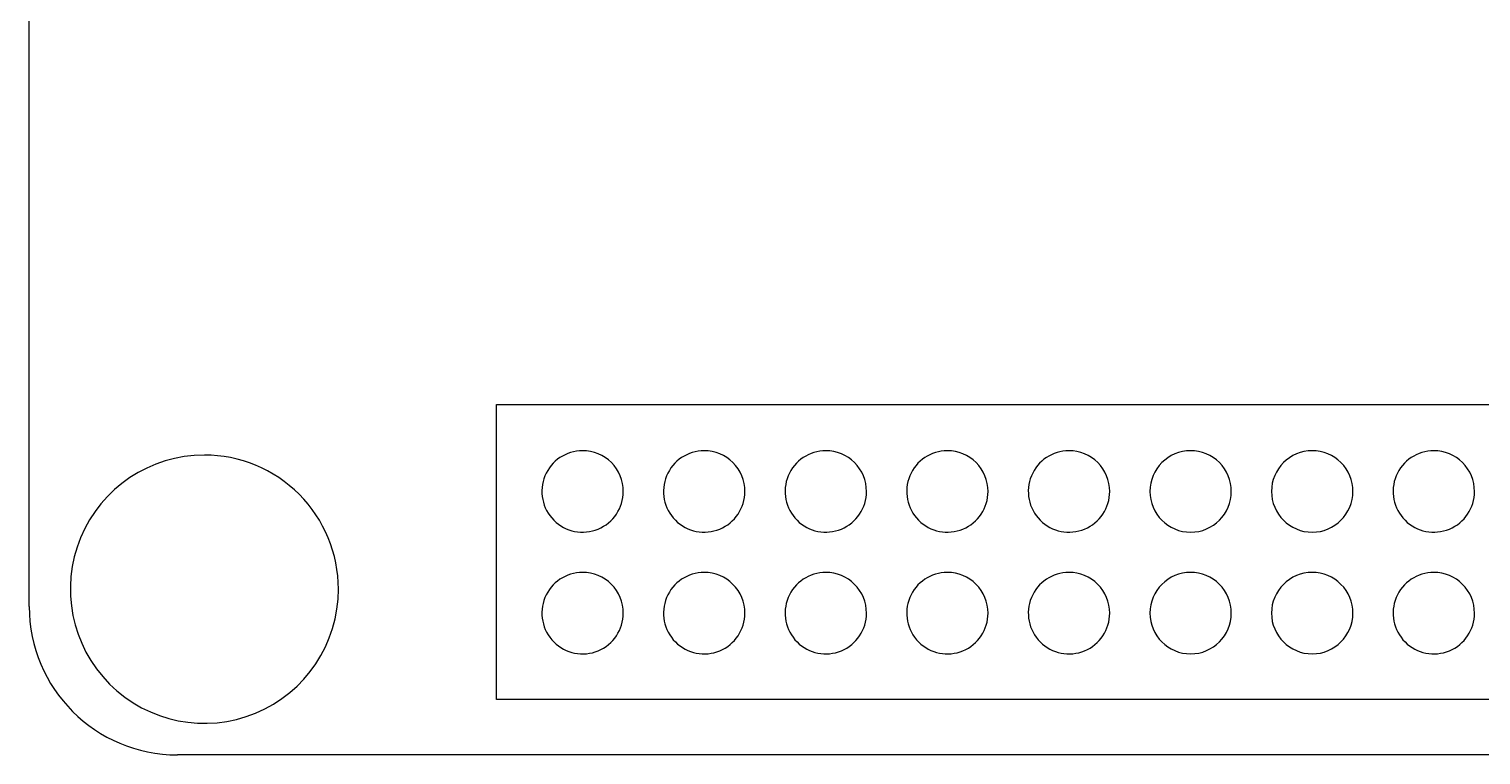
# Model space of a CAD drawing. Extents: x 0 to 61, y 0 to 68.6.
# Drawn here: x 0.02 to 30.35, y 0.02 to 15.18 of the extents above; entities that cross this region are included whole.
import ezdxf

# ---------------------------------------------------------------- set-up
doc = ezdxf.new("R2010")
doc.units = 0
doc.layers.add('Layer_1', color=7, linetype='CONTINUOUS')

msp = doc.modelspace()

# ---------------------------------------------------------------- linework, layer by layer
at = {"layer": 'Layer_1', "color": 7}
for p, q in [((0.02496, 3.125776), (0.02496, 65.505666)), ((9.786185, 7.337098), (51.485386, 7.337098)), ((9.786185, 1.185215), (9.786185, 7.337098)), ((11.587097, 6.374808), (11.587097, 6.374808)), ((11.587097, 6.374808), (11.587097, 6.374808)), ((14.127098, 6.374808), (14.127098, 6.374808)), ((14.127098, 6.374808), (14.127098, 6.374808)), ((16.667099, 6.374808), (16.667099, 6.374808)), ((16.667099, 6.374808), (16.667099, 6.374808)), ((19.2071, 6.374808), (19.2071, 6.374808)), ((19.2071, 6.374808), (19.2071, 6.374808)), ((21.7471, 6.374808), (21.7471, 6.374808)), ((21.7471, 6.374808), (21.7471, 6.374808)), ((24.287102, 6.374808), (24.287102, 6.374808)), ((24.287102, 6.374808), (24.287102, 6.374808)), ((26.827053, 6.374808), (26.827053, 6.374808)), ((26.827053, 6.374808), (26.827053, 6.374808)), ((29.367055, 6.374808), (29.367055, 6.374808)), ((29.367055, 6.374808), (29.367055, 6.374808)), ((3.687108, 6.284928), (3.687108, 6.284928)), ((3.687108, 6.284928), (3.687108, 6.284928)), ((11.587097, 3.834807), (11.587097, 3.834807)), ((11.587097, 3.834807), (11.587097, 3.834807)), ((14.127098, 3.834807), (14.127098, 3.834807)), ((14.127098, 3.834807), (14.127098, 3.834807)), ((16.667099, 3.834807), (16.667099, 3.834807)), ((16.667099, 3.834807), (16.667099, 3.834807)), ((19.2071, 3.834807), (19.2071, 3.834807)), ((19.2071, 3.834807), (19.2071, 3.834807)), ((21.7471, 3.834807), (21.7471, 3.834807)), ((21.7471, 3.834807), (21.7471, 3.834807)), ((24.287102, 3.834807), (24.287102, 3.834807)), ((24.287102, 3.834807), (24.287102, 3.834807)), ((26.827053, 3.834807), (26.827053, 3.834807)), ((26.827053, 3.834807), (26.827053, 3.834807)), ((29.367055, 3.834807), (29.367055, 3.834807)), ((29.367055, 3.834807), (29.367055, 3.834807)), ((51.485386, 1.185215), (9.786185, 1.185215)), ((57.886189, 0.026974), (3.126302, 0.026974))]:
    msp.add_line(p, q, dxfattribs=at)
for points in [[(11.587097, 6.374808), (11.243303, 6.374808), (10.933362, 6.167712), (10.801798, 5.850088)], [(11.587097, 6.374808), (11.243303, 6.374808), (10.933362, 6.167712), (10.801798, 5.850088)], [(12.188138, 6.125848), (12.028732, 6.285255), (11.812531, 6.374808), (11.587097, 6.374808)], [(12.188138, 6.125848), (12.028732, 6.285255), (11.812531, 6.374808), (11.587097, 6.374808)], [(14.127098, 6.374808), (13.783304, 6.374808), (13.473363, 6.167712), (13.341799, 5.850088)], [(14.127098, 6.374808), (13.783304, 6.374808), (13.473363, 6.167712), (13.341799, 5.850088)], [(14.728139, 6.125848), (14.568733, 6.285255), (14.352532, 6.374808), (14.127098, 6.374808)], [(14.728139, 6.125848), (14.568733, 6.285255), (14.352532, 6.374808), (14.127098, 6.374808)], [(16.667099, 6.374808), (16.323306, 6.374808), (16.013364, 6.167712), (15.8818, 5.850088)], [(16.667099, 6.374808), (16.323306, 6.374808), (16.013364, 6.167712), (15.8818, 5.850088)], [(17.268141, 6.125848), (17.108735, 6.285255), (16.892533, 6.374808), (16.667099, 6.374808)], [(17.268141, 6.125848), (17.108735, 6.285255), (16.892533, 6.374808), (16.667099, 6.374808)], [(19.2071, 6.374808), (18.863307, 6.374808), (18.553366, 6.167712), (18.421802, 5.850088)], [(19.2071, 6.374808), (18.863307, 6.374808), (18.553366, 6.167712), (18.421802, 5.850088)], [(19.808142, 6.125848), (19.648736, 6.285255), (19.432535, 6.374808), (19.2071, 6.374808)], [(19.808142, 6.125848), (19.648736, 6.285255), (19.432535, 6.374808), (19.2071, 6.374808)], [(21.7471, 6.374808), (21.403307, 6.374808), (21.093366, 6.167712), (20.961802, 5.850088)], [(21.7471, 6.374808), (21.403307, 6.374808), (21.093366, 6.167712), (20.961802, 5.850088)], [(22.348142, 6.125848), (22.188736, 6.285255), (21.972535, 6.374808), (21.7471, 6.374808)], [(22.348142, 6.125848), (22.188736, 6.285255), (21.972535, 6.374808), (21.7471, 6.374808)], [(24.287102, 6.374808), (23.817659, 6.374808), (23.4371, 5.994249), (23.4371, 5.524807)], [(24.287102, 6.374808), (23.817659, 6.374808), (23.4371, 5.994249), (23.4371, 5.524807)], [(24.888143, 6.125848), (24.728737, 6.285255), (24.512536, 6.374808), (24.287102, 6.374808)], [(24.888143, 6.125848), (24.728737, 6.285255), (24.512536, 6.374808), (24.287102, 6.374808)], [(26.827053, 6.374808), (26.357611, 6.374808), (25.977052, 5.994249), (25.977052, 5.524807)], [(26.827053, 6.374808), (26.357611, 6.374808), (25.977052, 5.994249), (25.977052, 5.524807)], [(27.428095, 6.125848), (27.268689, 6.285255), (27.052488, 6.374808), (26.827053, 6.374808)], [(27.428095, 6.125848), (27.268689, 6.285255), (27.052488, 6.374808), (26.827053, 6.374808)], [(29.367055, 6.374808), (29.023261, 6.374808), (28.71332, 6.167712), (28.581756, 5.850088)], [(29.367055, 6.374808), (29.023261, 6.374808), (28.71332, 6.167712), (28.581756, 5.850088)], [(29.968096, 6.125848), (29.80869, 6.285255), (29.592489, 6.374808), (29.367055, 6.374808)], [(29.968096, 6.125848), (29.80869, 6.285255), (29.592489, 6.374808), (29.367055, 6.374808)], [(3.687108, 6.284928), (2.554616, 6.284928), (1.533636, 5.60273), (1.10025, 4.556444)], [(3.687108, 6.284928), (2.554616, 6.284928), (1.533636, 5.60273), (1.10025, 4.556444)], [(5.667004, 5.464828), (5.141903, 5.989929), (4.429713, 6.284928), (3.687108, 6.284928)], [(5.667004, 5.464828), (5.141903, 5.989929), (4.429713, 6.284928), (3.687108, 6.284928)], [(12.437098, 5.524807), (12.437098, 5.750241), (12.347544, 5.966442), (12.188138, 6.125848)], [(12.437098, 5.524807), (12.437098, 5.750241), (12.347544, 5.966442), (12.188138, 6.125848)], [(14.977099, 5.524807), (14.977099, 5.750241), (14.887546, 5.966442), (14.728139, 6.125848)], [(14.977099, 5.524807), (14.977099, 5.750241), (14.887546, 5.966442), (14.728139, 6.125848)], [(17.5171, 5.524807), (17.5171, 5.750241), (17.427547, 5.966442), (17.268141, 6.125848)], [(17.5171, 5.524807), (17.5171, 5.750241), (17.427547, 5.966442), (17.268141, 6.125848)], [(20.057102, 5.524807), (20.057102, 5.750241), (19.967548, 5.966442), (19.808142, 6.125848)], [(20.057102, 5.524807), (20.057102, 5.750241), (19.967548, 5.966442), (19.808142, 6.125848)], [(22.597102, 5.524807), (22.597102, 5.750241), (22.507548, 5.966442), (22.348142, 6.125848)], [(22.597102, 5.524807), (22.597102, 5.750241), (22.507548, 5.966442), (22.348142, 6.125848)], [(25.137103, 5.524807), (25.137103, 5.750241), (25.047549, 5.966442), (24.888143, 6.125848)], [(25.137103, 5.524807), (25.137103, 5.750241), (25.047549, 5.966442), (24.888143, 6.125848)], [(27.677055, 5.524807), (27.677055, 5.750241), (27.587501, 5.966442), (27.428095, 6.125848)], [(27.677055, 5.524807), (27.677055, 5.750241), (27.587501, 5.966442), (27.428095, 6.125848)], [(30.217056, 5.524807), (30.217056, 5.750241), (30.127502, 5.966442), (29.968096, 6.125848)], [(30.217056, 5.524807), (30.217056, 5.750241), (30.127502, 5.966442), (29.968096, 6.125848)], [(10.801798, 5.850088), (10.670234, 5.532464), (10.742956, 5.166864), (10.986055, 4.923765)], [(10.801798, 5.850088), (10.670234, 5.532464), (10.742956, 5.166864), (10.986055, 4.923765)], [(13.341799, 5.850088), (13.210235, 5.532464), (13.282957, 5.166864), (13.526056, 4.923765)], [(13.341799, 5.850088), (13.210235, 5.532464), (13.282957, 5.166864), (13.526056, 4.923765)], [(15.8818, 5.850088), (15.750236, 5.532464), (15.822959, 5.166864), (16.066057, 4.923765)], [(15.8818, 5.850088), (15.750236, 5.532464), (15.822959, 5.166864), (16.066057, 4.923765)], [(18.421802, 5.850088), (18.290238, 5.532464), (18.36296, 5.166864), (18.606059, 4.923765)], [(18.421802, 5.850088), (18.290238, 5.532464), (18.36296, 5.166864), (18.606059, 4.923765)], [(20.961802, 5.850088), (20.830237, 5.532464), (20.90296, 5.166864), (21.146059, 4.923765)], [(20.961802, 5.850088), (20.830237, 5.532464), (20.90296, 5.166864), (21.146059, 4.923765)], [(28.581756, 5.850088), (28.450192, 5.532464), (28.522914, 5.166864), (28.766013, 4.923765)], [(28.581756, 5.850088), (28.450192, 5.532464), (28.522914, 5.166864), (28.766013, 4.923765)], [(6.487104, 3.484932), (6.487104, 4.227537), (6.192106, 4.939727), (5.667004, 5.464828)], [(6.487104, 3.484932), (6.487104, 4.227537), (6.192106, 4.939727), (5.667004, 5.464828)], [(11.912378, 4.739508), (12.230002, 4.871072), (12.437098, 5.181013), (12.437098, 5.524807)], [(11.912378, 4.739508), (12.230002, 4.871072), (12.437098, 5.181013), (12.437098, 5.524807)], [(14.452379, 4.739508), (14.770003, 4.871072), (14.977099, 5.181013), (14.977099, 5.524807)], [(14.452379, 4.739508), (14.770003, 4.871072), (14.977099, 5.181013), (14.977099, 5.524807)], [(16.99238, 4.739508), (17.310004, 4.871072), (17.5171, 5.181013), (17.5171, 5.524807)], [(16.99238, 4.739508), (17.310004, 4.871072), (17.5171, 5.181013), (17.5171, 5.524807)], [(19.532382, 4.739508), (19.850005, 4.871072), (20.057102, 5.181013), (20.057102, 5.524807)], [(19.532382, 4.739508), (19.850005, 4.871072), (20.057102, 5.181013), (20.057102, 5.524807)], [(22.072382, 4.739508), (22.390005, 4.871072), (22.597102, 5.181013), (22.597102, 5.524807)], [(22.072382, 4.739508), (22.390005, 4.871072), (22.597102, 5.181013), (22.597102, 5.524807)], [(23.4371, 5.524807), (23.4371, 5.055364), (23.817659, 4.674805), (24.287102, 4.674805)], [(23.4371, 5.524807), (23.4371, 5.055364), (23.817659, 4.674805), (24.287102, 4.674805)], [(24.287102, 4.674805), (24.756544, 4.674805), (25.137103, 5.055364), (25.137103, 5.524807)], [(24.287102, 4.674805), (24.756544, 4.674805), (25.137103, 5.055364), (25.137103, 5.524807)], [(25.977052, 5.524807), (25.977052, 5.055364), (26.357611, 4.674805), (26.827053, 4.674805)], [(25.977052, 5.524807), (25.977052, 5.055364), (26.357611, 4.674805), (26.827053, 4.674805)], [(26.827053, 4.674805), (27.296496, 4.674805), (27.677055, 5.055364), (27.677055, 5.524807)], [(26.827053, 4.674805), (27.296496, 4.674805), (27.677055, 5.055364), (27.677055, 5.524807)], [(29.692336, 4.739508), (30.00996, 4.871072), (30.217056, 5.181013), (30.217056, 5.524807)], [(29.692336, 4.739508), (30.00996, 4.871072), (30.217056, 5.181013), (30.217056, 5.524807)], [(10.986055, 4.923765), (11.229154, 4.680666), (11.594754, 4.607944), (11.912378, 4.739508)], [(10.986055, 4.923765), (11.229154, 4.680666), (11.594754, 4.607944), (11.912378, 4.739508)], [(13.526056, 4.923765), (13.769155, 4.680666), (14.134755, 4.607944), (14.452379, 4.739508)], [(13.526056, 4.923765), (13.769155, 4.680666), (14.134755, 4.607944), (14.452379, 4.739508)], [(16.066057, 4.923765), (16.309156, 4.680666), (16.674757, 4.607944), (16.99238, 4.739508)], [(16.066057, 4.923765), (16.309156, 4.680666), (16.674757, 4.607944), (16.99238, 4.739508)], [(18.606059, 4.923765), (18.849157, 4.680666), (19.214758, 4.607944), (19.532382, 4.739508)], [(18.606059, 4.923765), (18.849157, 4.680666), (19.214758, 4.607944), (19.532382, 4.739508)], [(21.146059, 4.923765), (21.389157, 4.680666), (21.754758, 4.607944), (22.072382, 4.739508)], [(21.146059, 4.923765), (21.389157, 4.680666), (21.754758, 4.607944), (22.072382, 4.739508)], [(28.766013, 4.923765), (29.009112, 4.680666), (29.374712, 4.607944), (29.692336, 4.739508)], [(28.766013, 4.923765), (29.009112, 4.680666), (29.374712, 4.607944), (29.692336, 4.739508)], [(1.10025, 4.556444), (0.666863, 3.510157), (0.906419, 2.305829), (1.707212, 1.505036)], [(1.10025, 4.556444), (0.666863, 3.510157), (0.906419, 2.305829), (1.707212, 1.505036)], [(11.587097, 3.834807), (11.243303, 3.834807), (10.933362, 3.627711), (10.801798, 3.310087)], [(11.587097, 3.834807), (11.243303, 3.834807), (10.933362, 3.627711), (10.801798, 3.310087)], [(12.188138, 3.585847), (12.028732, 3.745253), (11.812531, 3.834807), (11.587097, 3.834807)], [(12.188138, 3.585847), (12.028732, 3.745253), (11.812531, 3.834807), (11.587097, 3.834807)], [(14.127098, 3.834807), (13.783304, 3.834807), (13.473363, 3.627711), (13.341799, 3.310087)], [(14.127098, 3.834807), (13.783304, 3.834807), (13.473363, 3.627711), (13.341799, 3.310087)], [(14.728139, 3.585847), (14.568733, 3.745253), (14.352532, 3.834807), (14.127098, 3.834807)], [(14.728139, 3.585847), (14.568733, 3.745253), (14.352532, 3.834807), (14.127098, 3.834807)], [(16.667099, 3.834807), (16.323306, 3.834807), (16.013364, 3.627711), (15.8818, 3.310087)], [(16.667099, 3.834807), (16.323306, 3.834807), (16.013364, 3.627711), (15.8818, 3.310087)], [(17.268141, 3.585847), (17.108735, 3.745253), (16.892533, 3.834807), (16.667099, 3.834807)], [(17.268141, 3.585847), (17.108735, 3.745253), (16.892533, 3.834807), (16.667099, 3.834807)], [(19.2071, 3.834807), (18.863307, 3.834807), (18.553366, 3.627711), (18.421802, 3.310087)], [(19.2071, 3.834807), (18.863307, 3.834807), (18.553366, 3.627711), (18.421802, 3.310087)], [(19.808142, 3.585847), (19.648736, 3.745253), (19.432535, 3.834807), (19.2071, 3.834807)], [(19.808142, 3.585847), (19.648736, 3.745253), (19.432535, 3.834807), (19.2071, 3.834807)], [(21.7471, 3.834807), (21.403307, 3.834807), (21.093366, 3.627711), (20.961802, 3.310087)], [(21.7471, 3.834807), (21.403307, 3.834807), (21.093366, 3.627711), (20.961802, 3.310087)], [(22.348142, 3.585847), (22.188736, 3.745253), (21.972535, 3.834807), (21.7471, 3.834807)], [(22.348142, 3.585847), (22.188736, 3.745253), (21.972535, 3.834807), (21.7471, 3.834807)], [(24.287102, 3.834807), (23.817659, 3.834807), (23.4371, 3.454248), (23.4371, 2.984805)], [(24.287102, 3.834807), (23.817659, 3.834807), (23.4371, 3.454248), (23.4371, 2.984805)], [(24.888143, 3.585847), (24.728737, 3.745253), (24.512536, 3.834807), (24.287102, 3.834807)], [(24.888143, 3.585847), (24.728737, 3.745253), (24.512536, 3.834807), (24.287102, 3.834807)], [(26.827053, 3.834807), (26.357611, 3.834807), (25.977052, 3.454248), (25.977052, 2.984805)], [(26.827053, 3.834807), (26.357611, 3.834807), (25.977052, 3.454248), (25.977052, 2.984805)], [(27.428095, 3.585847), (27.268689, 3.745253), (27.052488, 3.834807), (26.827053, 3.834807)], [(27.428095, 3.585847), (27.268689, 3.745253), (27.052488, 3.834807), (26.827053, 3.834807)], [(29.367055, 3.834807), (29.023261, 3.834807), (28.71332, 3.627711), (28.581756, 3.310087)], [(29.367055, 3.834807), (29.023261, 3.834807), (28.71332, 3.627711), (28.581756, 3.310087)], [(29.968096, 3.585847), (29.80869, 3.745253), (29.592489, 3.834807), (29.367055, 3.834807)], [(29.968096, 3.585847), (29.80869, 3.745253), (29.592489, 3.834807), (29.367055, 3.834807)], [(4.75862, 0.898073), (5.804907, 1.331459), (6.487104, 2.352439), (6.487104, 3.484932)], [(4.75862, 0.898073), (5.804907, 1.331459), (6.487104, 2.352439), (6.487104, 3.484932)], [(12.437098, 2.984805), (12.437098, 3.21024), (12.347544, 3.426441), (12.188138, 3.585847)], [(12.437098, 2.984805), (12.437098, 3.21024), (12.347544, 3.426441), (12.188138, 3.585847)], [(14.977099, 2.984805), (14.977099, 3.21024), (14.887546, 3.426441), (14.728139, 3.585847)], [(14.977099, 2.984805), (14.977099, 3.21024), (14.887546, 3.426441), (14.728139, 3.585847)], [(17.5171, 2.984805), (17.5171, 3.21024), (17.427547, 3.426441), (17.268141, 3.585847)], [(17.5171, 2.984805), (17.5171, 3.21024), (17.427547, 3.426441), (17.268141, 3.585847)], [(20.057102, 2.984805), (20.057102, 3.21024), (19.967548, 3.426441), (19.808142, 3.585847)], [(20.057102, 2.984805), (20.057102, 3.21024), (19.967548, 3.426441), (19.808142, 3.585847)], [(22.597102, 2.984805), (22.597102, 3.21024), (22.507548, 3.426441), (22.348142, 3.585847)], [(22.597102, 2.984805), (22.597102, 3.21024), (22.507548, 3.426441), (22.348142, 3.585847)], [(25.137103, 2.984805), (25.137103, 3.21024), (25.047549, 3.426441), (24.888143, 3.585847)], [(25.137103, 2.984805), (25.137103, 3.21024), (25.047549, 3.426441), (24.888143, 3.585847)], [(27.677055, 2.984805), (27.677055, 3.21024), (27.587501, 3.426441), (27.428095, 3.585847)], [(27.677055, 2.984805), (27.677055, 3.21024), (27.587501, 3.426441), (27.428095, 3.585847)], [(30.217056, 2.984805), (30.217056, 3.21024), (30.127502, 3.426441), (29.968096, 3.585847)], [(30.217056, 2.984805), (30.217056, 3.21024), (30.127502, 3.426441), (29.968096, 3.585847)], [(0.027101, 3.12476), (0.027199, 1.412742), (1.415097, 0.024932), (3.127114, 0.024942)], [(10.801798, 3.310087), (10.670234, 2.992463), (10.742956, 2.626862), (10.986055, 2.383764)], [(10.801798, 3.310087), (10.670234, 2.992463), (10.742956, 2.626862), (10.986055, 2.383764)], [(13.341799, 3.310087), (13.210235, 2.992463), (13.282957, 2.626862), (13.526056, 2.383764)], [(13.341799, 3.310087), (13.210235, 2.992463), (13.282957, 2.626862), (13.526056, 2.383764)], [(15.8818, 3.310087), (15.750236, 2.992463), (15.822959, 2.626862), (16.066057, 2.383764)], [(15.8818, 3.310087), (15.750236, 2.992463), (15.822959, 2.626862), (16.066057, 2.383764)], [(18.421802, 3.310087), (18.290238, 2.992463), (18.36296, 2.626862), (18.606059, 2.383764)], [(18.421802, 3.310087), (18.290238, 2.992463), (18.36296, 2.626862), (18.606059, 2.383764)], [(20.961802, 3.310087), (20.830237, 2.992463), (20.90296, 2.626862), (21.146059, 2.383764)], [(20.961802, 3.310087), (20.830237, 2.992463), (20.90296, 2.626862), (21.146059, 2.383764)], [(28.581756, 3.310087), (28.450192, 2.992463), (28.522914, 2.626862), (28.766013, 2.383764)], [(28.581756, 3.310087), (28.450192, 2.992463), (28.522914, 2.626862), (28.766013, 2.383764)], [(11.912378, 2.199507), (12.230002, 2.331071), (12.437098, 2.641012), (12.437098, 2.984805)], [(11.912378, 2.199507), (12.230002, 2.331071), (12.437098, 2.641012), (12.437098, 2.984805)], [(14.452379, 2.199507), (14.770003, 2.331071), (14.977099, 2.641012), (14.977099, 2.984805)], [(14.452379, 2.199507), (14.770003, 2.331071), (14.977099, 2.641012), (14.977099, 2.984805)], [(16.99238, 2.199507), (17.310004, 2.331071), (17.5171, 2.641012), (17.5171, 2.984805)], [(16.99238, 2.199507), (17.310004, 2.331071), (17.5171, 2.641012), (17.5171, 2.984805)], [(19.532382, 2.199507), (19.850005, 2.331071), (20.057102, 2.641012), (20.057102, 2.984805)], [(19.532382, 2.199507), (19.850005, 2.331071), (20.057102, 2.641012), (20.057102, 2.984805)], [(22.072382, 2.199507), (22.390005, 2.331071), (22.597102, 2.641012), (22.597102, 2.984805)], [(22.072382, 2.199507), (22.390005, 2.331071), (22.597102, 2.641012), (22.597102, 2.984805)], [(23.4371, 2.984805), (23.4371, 2.515363), (23.817659, 2.134804), (24.287102, 2.134804)], [(23.4371, 2.984805), (23.4371, 2.515363), (23.817659, 2.134804), (24.287102, 2.134804)], [(24.287102, 2.134804), (24.756544, 2.134804), (25.137103, 2.515363), (25.137103, 2.984805)], [(24.287102, 2.134804), (24.756544, 2.134804), (25.137103, 2.515363), (25.137103, 2.984805)], [(25.977052, 2.984805), (25.977052, 2.515363), (26.357611, 2.134804), (26.827053, 2.134804)], [(25.977052, 2.984805), (25.977052, 2.515363), (26.357611, 2.134804), (26.827053, 2.134804)], [(26.827053, 2.134804), (27.296496, 2.134804), (27.677055, 2.515363), (27.677055, 2.984805)], [(26.827053, 2.134804), (27.296496, 2.134804), (27.677055, 2.515363), (27.677055, 2.984805)], [(29.692336, 2.199507), (30.00996, 2.331071), (30.217056, 2.641012), (30.217056, 2.984805)], [(29.692336, 2.199507), (30.00996, 2.331071), (30.217056, 2.641012), (30.217056, 2.984805)], [(10.986055, 2.383764), (11.229154, 2.140665), (11.594754, 2.067943), (11.912378, 2.199507)], [(10.986055, 2.383764), (11.229154, 2.140665), (11.594754, 2.067943), (11.912378, 2.199507)], [(13.526056, 2.383764), (13.769155, 2.140665), (14.134755, 2.067943), (14.452379, 2.199507)], [(13.526056, 2.383764), (13.769155, 2.140665), (14.134755, 2.067943), (14.452379, 2.199507)], [(16.066057, 2.383764), (16.309156, 2.140665), (16.674757, 2.067943), (16.99238, 2.199507)], [(16.066057, 2.383764), (16.309156, 2.140665), (16.674757, 2.067943), (16.99238, 2.199507)], [(18.606059, 2.383764), (18.849157, 2.140665), (19.214758, 2.067943), (19.532382, 2.199507)], [(18.606059, 2.383764), (18.849157, 2.140665), (19.214758, 2.067943), (19.532382, 2.199507)], [(21.146059, 2.383764), (21.389157, 2.140665), (21.754758, 2.067943), (22.072382, 2.199507)], [(21.146059, 2.383764), (21.389157, 2.140665), (21.754758, 2.067943), (22.072382, 2.199507)], [(28.766013, 2.383764), (29.009112, 2.140665), (29.374712, 2.067943), (29.692336, 2.199507)], [(28.766013, 2.383764), (29.009112, 2.140665), (29.374712, 2.067943), (29.692336, 2.199507)], [(1.707212, 1.505036), (2.508006, 0.704243), (3.712334, 0.464687), (4.75862, 0.898073)], [(1.707212, 1.505036), (2.508006, 0.704243), (3.712334, 0.464687), (4.75862, 0.898073)]]:
    msp.add_open_spline(points, degree=3, dxfattribs=at)

doc.saveas('drawing.dxf')
